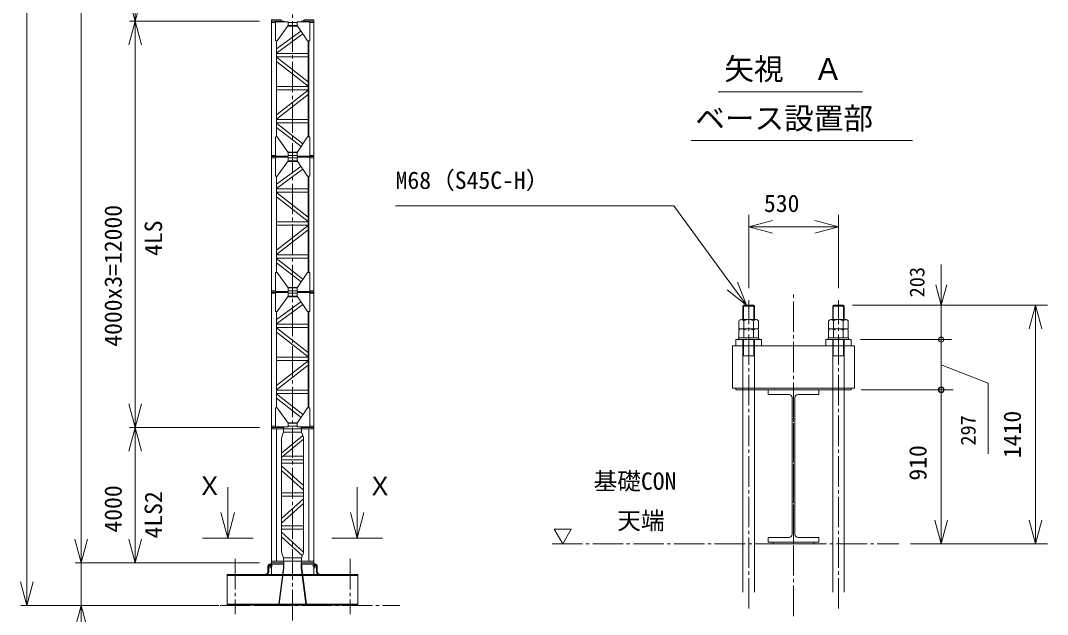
# Model space of a CAD drawing. Units: millimetres, scale not verified. Extents: x -30277 to 30315, y -43443 to 47718.
# Drawn here: x -29558 to 763, y -25609 to -8060 of the extents above; entities that cross this region are included whole.
import ezdxf
from ezdxf.enums import TextEntityAlignment as Align

# ---------------------------------------------------------------- set-up
doc = ezdxf.new("R2010")
doc.units = ezdxf.units.MM
doc.header["$LTSCALE"] = 100
doc.linetypes.add('CHAIN2', pattern=[12, 9, -1, 1, -1])
for name, color, linetype, lineweight in [('0-0_0', 7, 'Continuous', 18), ('0-1_10 常用実線', 3, 'Continuous', 18), ('0-3_12 常用一点鎖線', 3, 'CHAIN2', 18), ('0-5_05 寸法', 7, 'Continuous', 18), ('0-6_22 躯体・土木、中心線', 1, 'CHAIN2', 18)]:
    doc.layers.add(name, color=color, linetype=linetype, lineweight=lineweight)
doc.styles.add('ＭＳ ゴシック', font='')
doc.styles.get('ＭＳ ゴシック').set_extended_font_data('MS Gothic')

msp = doc.modelspace()

# ---------------------------------------------------------------- linework, layer by layer
at = {"layer": '0-0_0'}
for p, q in [((-23440.2, -23350), (-23440.2, -21850)), ((-19618.2, -23350), (-19618.2, -21850)), ((-23641.2, -22600), (-23440.2, -23350)), ((-23239.3, -22600), (-23440.2, -23350)), ((-19819.2, -22600), (-19618.2, -23350)), ((-19417.3, -22600), (-19618.2, -23350)), ((-24190.2, -23350), (-22690.2, -23350)), ((-20368.2, -23350), (-18868.2, -23350))]:
    msp.add_line(p, q, dxfattribs=at)
at = {"layer": '0-1_10 常用実線'}
for p, q in [((-22150.1, -12081.3), (-22150.1, -8081.3)), ((-22150.1, -8081.3), (-21785.1, -8081.3)), ((-22030.1, -8116.3), (-22150.1, -8116.3)), ((-21785.1, -8081.3), (-21785.1, -8096.3)), ((-21390.1, -8116.3), (-21660.1, -8116.3)), ((-20900.1, -8081.3), (-21265.1, -8081.3)), ((-21265.1, -8081.3), (-21265.1, -8096.3)), ((-20900.1, -8116.3), (-21020.1, -8116.3)), ((-20900.1, -8081.3), (-20900.1, -12081.3)), ((-21280, -8370.6), (-22000.1, -8897.4)), ((-21224.3, -8453.7), (-22000.1, -9021.3)), ((-21674, -8225.7), (-21377.1, -8225.7)), ((-21660.1, -8206.3), (-21390.1, -8206.3)), ((-22000.1, -8661.3), (-22000.1, -11501.3)), ((-21069.1, -11501.3), (-21069.1, -8661.3)), ((-21050.1, -8661.3), (-21050.1, -11501.3)), ((-22000.1, -9031.3), (-21069.1, -9031.3)), ((-21069.1, -9131.3), (-22000.1, -9131.3)), ((-22000.1, -9141.3), (-21069.1, -9869.4)), ((-22000.1, -9268.3), (-21069.1, -9996.3)), ((-22000.1, -10006.3), (-21069.1, -10006.3)), ((-21069.1, -10106.3), (-22000.1, -10106.3)), ((-21069.1, -10116.3), (-22000.1, -10844.4)), ((-22000.1, -10971.3), (-21069.1, -10243.3)), ((-22000.1, -10981.3), (-21069.1, -10981.3)), ((-21069.1, -11081.3), (-22000.1, -11081.3)), ((-22000.1, -11091.3), (-21219.5, -11701.8)), ((-22000.1, -11218.3), (-21275.3, -11785.1)), ((-22030.1, -12046.3), (-22150.1, -12046.3)), ((-22150.1, -16081.3), (-22150.1, -12081.3)), ((-22150.1, -12081.3), (-21785.1, -12081.3)), ((-21785.1, -12081.3), (-22150.1, -12081.3)), ((-22030.1, -12116.3), (-22150.1, -12116.3)), ((-21785.1, -12081.3), (-21785.1, -12066.3)), ((-21785.1, -12081.3), (-21785.1, -12096.3)), ((-21383.4, -11946.3), (-21667.3, -11946.3)), ((-21660.1, -11956.3), (-21390.1, -11956.3)), ((-21390.1, -12046.3), (-21660.1, -12046.3)), ((-21390.1, -12116.3), (-21660.1, -12116.3)), ((-21265.1, -12081.3), (-21265.1, -12066.3)), ((-20900.1, -12081.3), (-21265.1, -12081.3)), ((-21265.1, -12081.3), (-21265.1, -12096.3)), ((-20900.1, -12081.3), (-21265.1, -12081.3)), ((-20900.1, -12046.3), (-21020.1, -12046.3)), ((-20900.1, -12116.3), (-21020.1, -12116.3)), ((-20900.1, -12081.3), (-20900.1, -16081.3)), ((-21280, -12370.6), (-22000.1, -12897.4)), ((-21674, -12225.7), (-21377.1, -12225.7)), ((-21660.1, -12206.3), (-21390.1, -12206.3)), ((-21224.3, -12453.7), (-22000.1, -13021.3)), ((-22000.1, -12661.3), (-22000.1, -15501.3)), ((-21069.1, -15501.3), (-21069.1, -12661.3)), ((-21050.1, -12661.3), (-21050.1, -15501.3)), ((-22000.1, -13031.3), (-21069.1, -13031.3)), ((-21069.1, -13131.3), (-22000.1, -13131.3)), ((-22000.1, -13141.3), (-21069.1, -13869.4)), ((-22000.1, -13268.3), (-21069.1, -13996.3)), ((-22000.1, -14006.3), (-21069.1, -14006.3)), ((-21069.1, -14106.3), (-22000.1, -14106.3)), ((-21069.1, -14116.3), (-22000.1, -14844.4)), ((-22000.1, -14971.3), (-21069.1, -14243.3)), ((-22000.1, -14981.3), (-21069.1, -14981.3)), ((-21069.1, -15081.3), (-22000.1, -15081.3)), ((-22000.1, -15091.3), (-21219.5, -15701.8)), ((-22000.1, -15218.3), (-21275.3, -15785.1)), ((-22030.1, -16046.3), (-22150.1, -16046.3)), ((-21785.1, -16081.3), (-21785.1, -16066.3)), ((-21383.4, -15946.3), (-21667.3, -15946.3)), ((-21660.1, -15956.3), (-21390.1, -15956.3)), ((-21390.1, -16046.3), (-21660.1, -16046.3)), ((-21265.1, -16081.3), (-21265.1, -16066.3)), ((-20900.1, -16046.3), (-21020.1, -16046.3)), ((-22150.1, -20081.3), (-22150.1, -16081.3)), ((-22150.1, -16081.3), (-21785.1, -16081.3)), ((-21785.1, -16081.3), (-22150.1, -16081.3)), ((-22030.1, -16116.3), (-22150.1, -16116.3)), ((-21280, -16370.6), (-22000.1, -16897.4)), ((-21785.1, -16081.3), (-21785.1, -16096.3)), ((-21674, -16225.7), (-21377.1, -16225.7)), ((-21390.1, -16116.3), (-21660.1, -16116.3)), ((-21660.1, -16206.3), (-21390.1, -16206.3)), ((-20900.1, -16081.3), (-21265.1, -16081.3)), ((-21265.1, -16081.3), (-21265.1, -16096.3)), ((-20900.1, -16081.3), (-21265.1, -16081.3)), ((-20900.1, -16116.3), (-21020.1, -16116.3)), ((-20900.1, -16081.3), (-20900.1, -20081.3)), ((-21224.3, -16453.7), (-22000.1, -17021.3)), ((-22000.1, -16661.3), (-22000.1, -19501.3)), ((-21069.1, -19501.3), (-21069.1, -16661.3)), ((-21050.1, -16661.3), (-21050.1, -19501.3)), ((-8198.6, -16471.1), (-8228.6, -16501.1)), ((-8228.6, -16896.1), (-8228.6, -16501.1)), ((-8212.4, -16484.9), (-8212.4, -16896.1)), ((-7918.6, -16471.1), (-8198.6, -16471.1)), ((-7904.9, -16484.9), (-7904.9, -16896.1)), ((-7888.6, -16501.1), (-7888.6, -16896.1)), ((-5548.6, -16471.1), (-5578.6, -16501.1)), ((-5578.6, -16896.1), (-5578.6, -16501.1)), ((-5562.4, -16484.9), (-5562.4, -16896.1)), ((-5268.6, -16471.1), (-5548.6, -16471.1)), ((-5254.9, -16484.9), (-5254.9, -16896.1)), ((-5238.6, -16501.1), (-5238.6, -16896.1)), ((-8275.2, -16896.1), (-7842.1, -16896.1)), ((-8203, -16937.8), (-8203, -17166.1)), ((-7914.3, -16937.8), (-7914.3, -17166.1)), ((-5625.2, -16896.1), (-5192.1, -16896.1)), ((-5553, -16937.8), (-5553, -17166.1)), ((-5264.3, -16937.8), (-5264.3, -17166.1)), ((-22000.1, -17031.3), (-21069.1, -17031.3)), ((-21069.1, -17131.3), (-22000.1, -17131.3)), ((-22000.1, -17141.3), (-21069.1, -17869.4)), ((-22000.1, -17268.3), (-21069.1, -17996.3)), ((-8275.2, -17166.1), (-7842.1, -17166.1)), ((-8203, -17207.8), (-8203, -17436.1)), ((-7914.3, -17207.8), (-7914.3, -17436.1)), ((-5192.1, -17166.1), (-5625.2, -17166.1)), ((-5553, -17207.8), (-5553, -17436.1)), ((-5264.3, -17207.8), (-5264.3, -17436.1)), ((-8228.6, -24951.1), (-8228.6, -17501.1)), ((-8212.4, -17971.1), (-8212.4, -17501.1)), ((-7904.9, -17971.1), (-7904.9, -17501.1)), ((-7888.6, -24951.1), (-7888.6, -17501.1)), ((-5578.6, -24951.1), (-5578.6, -17501.1)), ((-5562.4, -17971.1), (-5562.4, -17501.1)), ((-5254.9, -17971.1), (-5254.9, -17501.1)), ((-5238.6, -24951.1), (-5238.6, -17501.1)), ((-22000.1, -18006.3), (-21069.1, -18006.3)), ((-21069.1, -18106.3), (-22000.1, -18106.3)), ((-21069.1, -18116.3), (-22000.1, -18844.4)), ((-8228.6, -17971.1), (-7888.6, -17971.1)), ((-5578.6, -17971.1), (-5238.6, -17971.1)), ((-22000.1, -18971.3), (-21069.1, -18243.3)), ((-22000.1, -18981.3), (-21069.1, -18981.3)), ((-21069.1, -19081.3), (-22000.1, -19081.3)), ((-22000.1, -19091.3), (-21219.5, -19701.8)), ((-5983.6, -18971.1), (-5983.6, -19111.1)), ((-22000.1, -19218.3), (-21275.3, -19785.1)), ((-7483.6, -19111.1), (-6863.6, -19111.1)), ((-6773.6, -23241.1), (-6773.6, -19201.1)), ((-6693.6, -23241.1), (-6693.6, -19201.1)), ((-5983.6, -19111.1), (-6603.6, -19111.1)), ((-21383.4, -19946.3), (-21667.3, -19946.3)), ((-21660.1, -19956.3), (-21390.1, -19956.3)), ((-22030.1, -20046.3), (-22150.1, -20046.3)), ((-21780.1, -20081.3), (-22150.1, -20081.3)), ((-22150.1, -24081.3), (-22150.1, -20081.3)), ((-21785.1, -20081.3), (-22150.1, -20081.3)), ((-20900.1, -20124.3), (-22150.1, -20124.3)), ((-22000.1, -24038.3), (-22000.1, -20124.3)), ((-21790.1, -20224.3), (-21828.6, -20320.7)), ((-21790.1, -20224.3), (-21790.1, -20124.3)), ((-21260.1, -20224.3), (-21790.1, -20224.3)), ((-21785.1, -20081.3), (-21785.1, -20066.3)), ((-21780.1, -20081.3), (-21780.1, -20124.3)), ((-21390.1, -20046.3), (-21660.1, -20046.3)), ((-20900.1, -20081.3), (-21270.1, -20081.3)), ((-21270.1, -20081.3), (-21270.1, -20124.3)), ((-21265.1, -20081.3), (-21265.1, -20066.3)), ((-20900.1, -20081.3), (-21265.1, -20081.3)), ((-21260.1, -20224.3), (-21260.1, -20124.3)), ((-21260.1, -20224.3), (-21221.6, -20320.7)), ((-21050.1, -24038.3), (-21050.1, -20124.3)), ((-20900.1, -20046.3), (-21020.1, -20046.3)), ((-20900.1, -24081.3), (-20900.1, -20081.3)), ((-21222.5, -20318.3), (-21850.1, -20842.2)), ((-21850.1, -20432.1), (-21850.1, -23730.6)), ((-21200.1, -20429.8), (-21840.1, -20964.1)), ((-21200.1, -20432.1), (-21200.1, -23730.6)), ((-21840.1, -20964.1), (-21850.1, -20964.1)), ((-21850.1, -21036.3), (-21200.1, -21036.3)), ((-21200.1, -21136.3), (-21850.1, -21136.3)), ((-21850.1, -21222.3), (-21200.1, -21803.1)), ((-21806.8, -20936.3), (-21200.1, -20936.3)), ((-21850.1, -21356.4), (-21210.1, -21928.3)), ((-21850.1, -22011.3), (-21200.1, -22011.3)), ((-21200.1, -22111.3), (-21850.1, -22111.3)), ((-21210.1, -21928.3), (-21200.1, -21928.3)), ((-21200.1, -22197.3), (-21850.1, -22778.1)), ((-21200.1, -22331.4), (-21840.1, -22903.3)), ((-21840.1, -22903.3), (-21850.1, -22903.3)), ((-21850.1, -22986.3), (-21200.1, -22986.3)), ((-21200.1, -23086.3), (-21850.1, -23086.3)), ((-21850.1, -23175.8), (-21202.2, -23766.2)), ((-21850.1, -23311.1), (-21233.9, -23872.7)), ((-7483.6, -23331.1), (-7483.6, -23471.1)), ((-7483.6, -23331.1), (-6863.6, -23331.1)), ((-5983.6, -23331.1), (-6603.6, -23331.1)), ((-5983.6, -23331.1), (-5983.6, -23471.1)), ((-7483.6, -23471.1), (-5983.6, -23471.1)), ((-7333.6, -23471.1), (-7333.6, -23521.1)), ((-7333.6, -23521.1), (-6133.6, -23521.1)), ((-6733.6, -23471.1), (-6733.6, -23521.1)), ((-6133.6, -23471.1), (-6133.6, -23521.1)), ((-21790.1, -23938.3), (-21828.6, -23842)), ((-21790.1, -23938.3), (-21790.1, -24038.3)), ((-21260.1, -23938.3), (-21790.1, -23938.3)), ((-21260.1, -23938.3), (-21221.6, -23842)), ((-21260.1, -23938.3), (-21260.1, -24038.3)), ((-22253.1, -24356.3), (-22253.1, -24169.3)), ((-22230.5, -24356.3), (-22230.5, -24169.3)), ((-22208.1, -24124.3), (-22150.1, -24124.3)), ((-20900.1, -24038.3), (-22150.1, -24038.3)), ((-22150.1, -24081.3), (-21780.1, -24081.3)), ((-22150.1, -24081.3), (-22150.1, -24431.3)), ((-22150.1, -24081.3), (-21780.1, -24081.3)), ((-22150.1, -24124.3), (-21780.1, -24124.3)), ((-21933.8, -25303.3), (-21793.5, -24231.3)), ((-21793.5, -24124.3), (-21793.5, -24231.3)), ((-21793.5, -24231.3), (-21780.1, -24231.3)), ((-21780.1, -24081.3), (-21780.1, -24038.3)), ((-21270.1, -24081.3), (-21270.1, -24038.3)), ((-20900.1, -24081.3), (-21270.1, -24081.3)), ((-21270.1, -24081.3), (-20900.1, -24081.3)), ((-21270.1, -24124.3), (-20900.1, -24124.3)), ((-21256.7, -24231.3), (-21270.1, -24231.3)), ((-21256.7, -24124.3), (-21256.7, -24231.3)), ((-21116.4, -25303.3), (-21256.7, -24231.3)), ((-20900.1, -24081.3), (-20900.1, -24431.3)), ((-20842.1, -24124.3), (-20900.1, -24124.3)), ((-20819.8, -24356.3), (-20819.8, -24169.3)), ((-20797.1, -24356.3), (-20797.1, -24169.3)), ((-23455.5, -24431.3), (-21819.7, -24431.3)), ((-23455.5, -25331.3), (-23455.5, -24431.3)), ((-23455.5, -24459.3), (-21823.4, -24459.3)), ((-22280.5, -24431.3), (-22280.5, -24406.3)), ((-21809.9, -24459.3), (-21240.3, -24459.3)), ((-21806.3, -24431.3), (-21243.9, -24431.3)), ((-21230.5, -24431.3), (-19594.7, -24431.3)), ((-21226.8, -24459.3), (-19594.7, -24459.3)), ((-20769.8, -24431.3), (-20769.8, -24406.3)), ((-19594.7, -25331.3), (-19594.7, -24431.3)), ((-23455.5, -25303.3), (-19594.7, -25303.3)), ((-23455.5, -25331.3), (-19594.7, -25331.3)), ((-23356.5, -25331.3), (-23356.5, -25341.3)), ((-23087.8, -25341.3), (-23356.5, -25341.3)), ((-23087.8, -25331.3), (-23087.8, -25341.3)), ((-22578.7, -25331.3), (-22578.7, -25341.3)), ((-22310, -25341.3), (-22578.7, -25341.3)), ((-22310, -25331.3), (-22310, -25341.3)), ((-20740.2, -25331.3), (-20740.2, -25341.3)), ((-20740.2, -25341.3), (-20471.5, -25341.3)), ((-20471.5, -25331.3), (-20471.5, -25341.3)), ((-19962.4, -25331.3), (-19962.4, -25341.3)), ((-19962.4, -25341.3), (-19693.7, -25341.3)), ((-19693.7, -25331.3), (-19693.7, -25341.3))]:
    msp.add_line(p, q, dxfattribs=at)
for points in [[(-22150.1, -8081.3), (-21860.1, -8081.3), (-21860.1, -8038.3), (-22150.1, -8038.3)], [(-21660.1, -8096.3), (-21660.1, -8206.3), (-21985.1, -8661.3), (-22030.1, -8661.3), (-22030.1, -8096.3)], [(-21020.1, -8096.3), (-21020.1, -8661.3), (-21085.1, -8661.3), (-21390.1, -8206.3), (-21390.1, -8096.3)], [(-21190.1, -8081.3), (-20900.1, -8081.3), (-20900.1, -8038.3), (-21190.1, -8038.3)], [(-21660.1, -12066.3), (-21660.1, -11956.3), (-21985.1, -11501.3), (-22030.1, -11501.3), (-22030.1, -12066.3)], [(-21020.1, -12066.3), (-21020.1, -11501.3), (-21085.1, -11501.3), (-21390.1, -11956.3), (-21390.1, -12066.3)], [(-21660.1, -12096.3), (-21660.1, -12206.3), (-21985.1, -12661.3), (-22030.1, -12661.3), (-22030.1, -12096.3)], [(-21020.1, -12096.3), (-21020.1, -12661.3), (-21085.1, -12661.3), (-21390.1, -12206.3), (-21390.1, -12096.3)], [(-21660.1, -16066.3), (-21660.1, -15956.3), (-21985.1, -15501.3), (-22030.1, -15501.3), (-22030.1, -16066.3)], [(-21020.1, -16066.3), (-21020.1, -15501.3), (-21085.1, -15501.3), (-21390.1, -15956.3), (-21390.1, -16066.3)], [(-21660.1, -16096.3), (-21660.1, -16206.3), (-21985.1, -16661.3), (-22030.1, -16661.3), (-22030.1, -16096.3)], [(-21020.1, -16096.3), (-21020.1, -16661.3), (-21085.1, -16661.3), (-21390.1, -16206.3), (-21390.1, -16096.3)], [(-8433.6, -17676.1), (-7683.6, -17676.1), (-7683.6, -17486.1), (-8433.6, -17486.1)], [(-7758.6, -17436.1), (-8358.6, -17436.1), (-8358.6, -17486.1), (-7758.6, -17486.1)], [(-5783.6, -17676.1), (-5033.6, -17676.1), (-5033.6, -17486.1), (-5783.6, -17486.1)], [(-5108.6, -17436.1), (-5708.6, -17436.1), (-5708.6, -17486.1), (-5108.6, -17486.1)], [(-4933.6, -18926.1), (-8533.6, -18926.1), (-8533.6, -17676.1), (-4933.6, -17676.1)], [(-5033.6, -18971.1), (-8433.6, -18971.1), (-8433.6, -18926.1), (-5033.4, -18926.1)], [(-21660.1, -20066.3), (-21660.1, -19956.3), (-21985.1, -19501.3), (-22030.1, -19501.3), (-22030.1, -20066.3)], [(-21020.1, -20066.3), (-21020.1, -19501.3), (-21085.1, -19501.3), (-21390.1, -19956.3), (-21390.1, -20066.3)]]:
    msp.add_lwpolyline(points, close=True, dxfattribs=at)
for points in [[(-7918.6, -16471.1), (-7888.6, -16501.1), (-8228.6, -16501.1)], [(-5268.6, -16471.1), (-5238.6, -16501.1), (-5578.6, -16501.1)], [(-8347.3, -16937.8), (-8347.3, -17166.1), (-7770, -17166.1), (-7770, -16937.8)], [(-5697.3, -16937.8), (-5697.3, -17166.1), (-5120, -17166.1), (-5120, -16937.8)], [(-8347.3, -17207.8), (-8347.3, -17436.1), (-7770, -17436.1), (-7770, -17207.8)], [(-5697.3, -17207.8), (-5697.3, -17436.1), (-5120, -17436.1), (-5120, -17207.8)], [(-5983.6, -18971.1), (-7483.6, -18971.1), (-7483.6, -19111.1)], [(-21780.1, -24081.3), (-21780.1, -24231.3), (-21920.4, -25303.3)], [(-21270.1, -24081.3), (-21270.1, -24231.3), (-21129.8, -25303.3)], [(-22303.1, -24431.3), (-22303.1, -24406.3), (-22280.5, -24406.3)], [(-20747.1, -24431.3), (-20747.1, -24406.3), (-20769.8, -24406.3)]]:
    msp.add_lwpolyline(points, dxfattribs=at)
for centre in [(-22185.5, -24169.3), (-20864.8, -24169.3)]:
    msp.add_circle(centre, 20, dxfattribs=at)
for centre, radius, start, end in [((-8275.2, -16979.4), 83.3, 30, 150), ((-8058.6, -17166.9), 270.8, 57.79577, 122.20423), ((-7842.1, -16979.4), 83.3, 30, 150), ((-5625.2, -16979.4), 83.3, 30, 150), ((-5408.6, -17166.9), 270.8, 57.79577, 122.20423), ((-5192.1, -16979.4), 83.3, 30, 150), ((-8275.2, -17249.4), 83.3, 30, 150), ((-8058.6, -17436.9), 270.8, 57.79577, 122.20423), ((-7842.1, -17249.4), 83.3, 30, 150), ((-5625.2, -17249.4), 83.3, 30, 150), ((-5408.6, -17436.9), 270.8, 57.79577, 122.20423), ((-5192.1, -17249.4), 83.3, 30, 150), ((-6863.6, -19201), 90, 359.9845, 90.00622), ((-6603.6, -19201.1), 90, 90, 180.0093), ((-21550.1, -20432.1), 300, 158.19958, 180), ((-21500.1, -20432.1), 300, 0, 21.80042), ((-6863.6, -23241.1), 90, 270, 0.01244), ((-6603.6, -23241.1), 90, 180, 269.9938), ((-21550.1, -23730.6), 300, 180, 201.80042), ((-21500.1, -23730.6), 300, 338.19958, 0), ((-22208.1, -24169.3), 45, 90, 180), ((-22185.5, -24169.3), 45, 90, 180), ((-20864.8, -24169.3), 45, 0, 90), ((-20842.1, -24169.3), 45, 0, 90), ((-22303.1, -24356.3), 50, 270, 0), ((-22280.5, -24356.3), 50, 270, 0), ((-20769.8, -24356.3), 50, 180, 270), ((-20747.1, -24356.3), 50, 180, 270)]:
    msp.add_arc(centre, radius, start, end, dxfattribs=at)
at = {"layer": '0-3_12 常用一点鎖線'}
for p, q in [((-21525.1, 9918.7), (-21525.1, -24081.3)), ((-8058.6, -25433.2), (-8058.6, -16318.7)), ((-6733.6, -25657.8), (-6733.6, -16094.1)), ((-5408.6, -25433.2), (-5408.6, -16318.7)), ((-6733.6, -23521.1), (-6733.6, -18971.1)), ((-21525.1, -23686.1), (-21525.1, -26007)), ((-23222.2, -23970.1), (-23222.2, -25599.1)), ((-22255.7, -24169.3), (-22115.2, -24169.3)), ((-22185.5, -24099.1), (-22185.5, -24239.6)), ((-20794.5, -24169.3), (-20935, -24169.3)), ((-20864.8, -24099.1), (-20864.8, -24239.6)), ((-19828.1, -23970.1), (-19828.1, -25599.1))]:
    msp.add_line(p, q, dxfattribs=at)
at = {"layer": '0-5_05 寸法'}
for p, q in [((-29370.4, -24641.3), (-29370.4, 15389.4)), ((-27770.4, -23381.3), (-27770.4, 15218.7)), ((-26170.4, -8081.3), (-26170.4, -7381.3)), ((-22500.1, -8081.3), (-26345.4, -8081.3)), ((-22500.1, -8081.3), (-26345.4, -8081.3)), ((-26170.4, -8081.3), (-26170.4, -8781.3)), ((-26170.4, -19381.3), (-26170.4, -8781.3)), ((-8962.6, -10164.1), (-4695.8, -10164.1)), ((-9759.2, -11607.6), (-3217, -11607.6)), ((-8058.6, -15968.7), (-8058.6, -13802.1)), ((-5408.6, -15968.7), (-5408.6, -13802.1)), ((-8058.6, -14152.1), (-7358.6, -14152.1)), ((-7358.6, -14152.1), (-6108.6, -14152.1)), ((-5408.6, -14152.1), (-6108.6, -14152.1)), ((-2373.5, -15871.1), (-2373.5, -15271.1)), ((-8128, -16471.1), (-8540.4, -15905.5)), ((-2373.5, -16471.1), (-2373.5, -15871.1)), ((-4993.6, -16471.1), (-2073.5, -16471.1)), ((-4918.6, -16471.1), (763, -16471.1)), ((-2373.5, -16471.1), (-2373.5, -17486.1)), ((413, -16471.1), (413, -17171.1)), ((413, -17171.1), (413, -22821.1)), ((-4758.6, -17486.1), (-2073.5, -17486.1)), ((-4758.6, -17486.1), (-2073.5, -17486.1)), ((-2373.5, -17486.1), (-2373.5, -18086.1)), ((-2373.5, -17486.1), (-2373.5, -18971.1)), ((-4733.6, -18971.1), (-2073.5, -18971.1)), ((-4683.6, -18971.1), (-2023.5, -18971.1)), ((-2373.5, -18971.1), (-2373.5, -22821.1)), ((-26170.4, -20081.3), (-26170.4, -19381.3)), ((-22500.1, -20081.3), (-26345.4, -20081.3)), ((-22500.1, -20081.3), (-26345.4, -20081.3)), ((-26170.4, -20081.3), (-26170.4, -20781.3)), ((-26170.4, -23381.3), (-26170.4, -20781.3)), ((-27770.4, -23381.3), (-27770.4, -22681.3)), ((-2373.5, -23521.1), (-2373.5, -22821.1)), ((413, -23521.1), (413, -22821.1)), ((-27770.4, -24081.3), (-27770.4, -23381.3)), ((-27770.4, -24081.3), (-27770.4, -23381.3)), ((-26170.4, -24081.3), (-26170.4, -23381.3)), ((-3277.9, -23521.1), (763, -23521.1)), ((-3277.9, -23521.1), (-2023.5, -23521.1)), ((-22500.1, -24081.3), (-27945.4, -24081.3)), ((-22500.1, -24081.3), (-27945.4, -24081.3)), ((-27770.4, -24081.3), (-27770.4, -25341.3)), ((-22500.1, -24081.3), (-26345.4, -24081.3)), ((-29370.4, -25341.3), (-29370.4, -24641.3)), ((-23706.5, -25341.3), (-29545.4, -25341.3)), ((-23706.5, -25341.3), (-27945.4, -25341.3)), ((-27770.4, -25341.3), (-27770.4, -26041.3))]:
    msp.add_line(p, q, dxfattribs=at)
for points in [[(-25982.9, -7381.3), (-26170.4, -8081.3), (-26358, -7381.3)], [(-26358, -8781.3), (-26170.4, -8081.3), (-25982.9, -8781.3)], [(-8540.4, -15905.5), (-10265.8, -13539), (-18483.8, -13539)], [(-7358.6, -14339.6), (-8058.6, -14152.1), (-7358.6, -13964.5)], [(-6108.6, -13964.5), (-5408.6, -14152.1), (-6108.6, -14339.6)], [(-8388.8, -15795), (-8128, -16471.1), (-8691.9, -16016)], [(-2212.7, -15871.1), (-2373.5, -16471.1), (-2534.3, -15871.1)], [(225.4, -17171.1), (413, -16471.1), (600.5, -17171.1)], [(-2373.5, -18228.6), (-986.5, -18779.4), (-986.5, -20859.4)], [(-25982.9, -19381.3), (-26170.4, -20081.3), (-26358, -19381.3)], [(-26358, -20781.3), (-26170.4, -20081.3), (-25982.9, -20781.3)], [(-2185.9, -22821.1), (-2373.5, -23521.1), (-2561.1, -22821.1)], [(600.5, -22821.1), (413, -23521.1), (225.4, -22821.1)], [(-27582.9, -23381.3), (-27770.4, -24081.3), (-27958, -23381.3)], [(-27582.9, -23381.3), (-27770.4, -24081.3), (-27958, -23381.3)], [(-25982.9, -23381.3), (-26170.4, -24081.3), (-26358, -23381.3)], [(-29182.9, -24641.3), (-29370.4, -25341.3), (-29558, -24641.3)], [(-27958, -26041.3), (-27770.4, -25341.3), (-27582.9, -26041.3)]]:
    msp.add_lwpolyline(points, dxfattribs=at)
msp.add_lwpolyline([(-13799.2, -23088.1), (-13299.2, -23088.1), (-13549.2, -23521.1)], close=True, dxfattribs=at)
for centre, radius in [((-2373.5, -17486.1), 75), ((-2373.5, -17486.1), 75), ((-2373.5, -18971.1), 87.5), ((-2373.5, -18971.1), 75)]:
    msp.add_circle(centre, radius, dxfattribs=at)
at = {"layer": '0-6_22 躯体・土木、中心線'}
for p, q in [((-13863.9, -23521.1), (-3627.9, -23521.1)), ((-23664.7, -25341.3), (-18361.1, -25341.3))]:
    msp.add_line(p, q, dxfattribs=at)

# ---------------------------------------------------------------- texts
at = {"layer": '0-0_0', "style": 'ＭＳ ゴシック'}
for p in [(-24348.7, -22247), (-19318.6, -22251.2)]:
    msp.add_text('Ｘ', height=549.9, dxfattribs=at).set_placement(p, align=Align.BOTTOM_LEFT)
at = {"layer": '0-5_05 寸法', "style": 'ＭＳ ゴシック'}
for s, height, p in [('矢視\u3000Ａ', 641.5, (-8776.5, -10004.8)), ('ベース設置部', 641.5, (-9636.5, -11463.1)), ('M68（S45C-H）', 513.2, (-18483.8, -13189)), ('530', 513.2, (-7608.6, -13872.1)), ('基礎CON', 513.2, (-12639.9, -22080.3)), ('\u3000天端', 513.2, (-12639.9, -23246.9))]:
    msp.add_text(s, height=height, dxfattribs=at).set_placement(p, align=Align.BOTTOM_LEFT)
for s, height, p in [('4000x3=12000', 513.2, (-26415.4, -17698)), ('4LS', 513.2, (-25225.4, -15014.7)), ('203', 439.9, (-2736.5, -16239.7)), ('1410', 513.2, (133, -20987.8)), ('297', 439.9, (-1226.5, -20619.4)), ('910', 513.2, (-2653.5, -21654.4)), ('4000', 513.2, (-26415.4, -23189.7)), ('4LS2', 513.2, (-25225.4, -23364.7))]:
    msp.add_text(s, height=height, rotation=90, dxfattribs=at).set_placement(p, align=Align.BOTTOM_LEFT)

doc.saveas('drawing.dxf')
